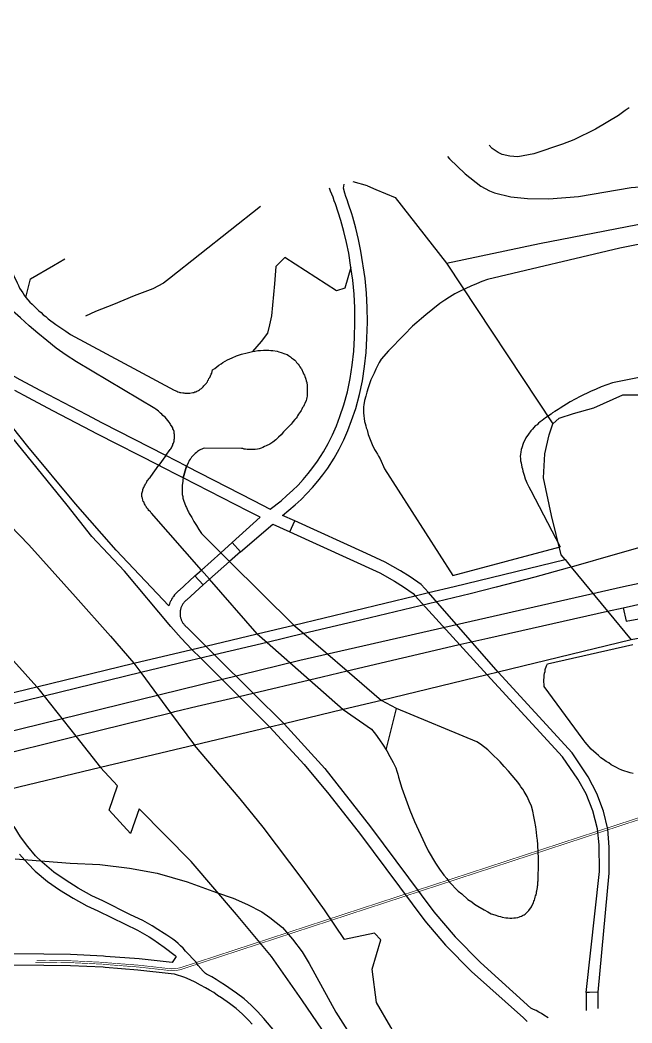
# Model space of a CAD drawing. Header units: millimetres. Extents: x 111502 to 977541, y 8702 to 1044108.
# Drawn here: x 487892.5 to 487990.7, y 238307 to 238468 of the extents above; entities that cross this region are included whole.
import ezdxf

# ---------------------------------------------------------------- set-up
doc = ezdxf.new("R2010")
doc.units = ezdxf.units.MM
doc.header["$LTSCALE"] = 0.25
doc.linetypes.add('CENTER', pattern=[50.800000000000004, 31.75, -6.35, 6.35, -6.35])
doc.linetypes.add('DASHED2', pattern=[9.524999999999999, 6.35, -3.175])
for name, color, linetype in [('E HVSS As Laid HV', 10, 'Continuous'), ('E HVSS Proposed 33kV', 5, 'Continuous'), ('X HVSS Site Background', 8, 'Continuous')]:
    doc.layers.add(name, color=color, linetype=linetype)

# ---------------------------------------------------------------- blocks, each defined once
blk = doc.blocks.new('OS MAP 060722')
at = {"layer": 'X HVSS Site Background'}
for points in [[(-967.4268207646674, -784.3977762881259), (-959.6768207646674, -782.3577762881177), (-873.1768207646674, -761.1077762881177), (-821.1768207646674, -749.257776288141), (-810.5768207646906, -747.007776288141), (-769.0268207647023, -738.1077762881177), (-736.876820764679, -731.6577762881352), (-731.9768207647139, -730.6577762881352), (-715.376820764679, -727.3077762881294), (-698.7768207647023, -723.6077762881177)], [(-849.4574329346651, -680.2408038581198), (-849.1218207646743, -680.6317762881226), (-846.6488207646762, -683.0277762881306), (-844.1178207647172, -684.9977762881317), (-842.7098207646632, -685.7617762881273), (-841.9138207646902, -686.0847762881313), (-839.3078207647195, -686.7287762881315), (-836.6018207647139, -686.9727762881375), (-833.1838207647088, -687.0437762881338), (-828.431820764672, -686.6647762881184), (-819.9938207647065, -685.2117762881389), (-805.8878207646776, -684.1127762881224)], [(-832.5428207647055, -723.1677762881154), (-831.5228207646869, -722.263776288135), (-829.2268207647139, -721.507776288141), (-825.9508207647013, -720.5907762881252), (-821.2968207646627, -718.5087762881303), (-818.2128207646892, -718.5267762881413), (-812.3038207647041, -716.7837762881245), (-798.6248207647004, -714.1537762881198), (-784.4738207646878, -712.4097762881429), (-772.1758207646781, -709.2727762881259), (-755.5698207647074, -706.3697762881347), (-741.7658207647037, -703.4847762881254), (-726.6538207646809, -698.3607762881438), (-718.9828207647079, -694.3077762881294), (-714.7228207646986, -691.8387762881175), (-712.5058207646944, -689.7047762881266), (-709.0738207646646, -684.3397762881359), (-705.2778207646916, -679.1057762881392), (-704.2748207646655, -677.7227762881375), (-718.2738207646762, -660.8057762881217), (-718.7618207646883, -660.9387762881233), (-721.5668207646813, -661.7047762881266)], [(-810.5768207646906, -692.7077762881236), (-821.7768207647023, -694.9577762881236), (-843.0268207647023, -700.007776288141), (-843.9268207646674, -700.3077762881294), (-844.8268207646906, -700.7077762881236), (-845.7268207647139, -701.0577762881294), (-847.4268207646674, -701.8577762881177), (-848.2768207647023, -702.3077762881294), (-849.126820764679, -702.8077762881294), (-849.876820764679, -703.3077762881294), (-850.6768207646674, -703.8577762881177), (-852.9268207646674, -705.6577762881352), (-853.626820764679, -706.257776288141), (-854.376820764679, -706.9077762881352), (-855.0768207646906, -707.507776288141), (-856.4268207646674, -708.8577762881177), (-858.9268207646674, -711.4577762881236), (-860.126820764679, -712.8077762881294), (-860.4268207646674, -713.3077762881294), (-860.7268207647139, -713.8577762881177), (-860.9768207647139, -714.4077762881352), (-861.2268207647139, -715.007776288141), (-861.5268207647023, -715.5577762881294), (-861.7768207647023, -716.1077762881177), (-861.9768207647139, -716.757776288141), (-862.2268207647139, -717.4077762881352), (-862.4268207646674, -718.0577762881294), (-862.5768207646906, -718.7077762881236), (-862.7768207647023, -719.4077762881352), (-862.876820764679, -720.1077762881177), (-862.9268207646674, -720.4077762881352), (-862.9768207647139, -720.757776288141), (-862.9768207647139, -721.4077762881352), (-862.7768207647023, -722.8077762881294), (-862.6768207646674, -723.1077762881177), (-862.5768207646906, -723.4577762881236), (-862.5268207647023, -723.8077762881294), (-862.376820764679, -724.1077762881177), (-862.3268207646906, -724.4077762881352), (-862.1768207646674, -724.8577762881177), (-861.5768207646906, -726.4577762881236), (-861.1768207646674, -727.257776288141), (-860.9768207647139, -727.6077762881177), (-860.7268207647139, -728.007776288141), (-860.5268207647023, -728.3577762881177), (-860.2768207647023, -728.757776288141), (-859.5768207646906, -730.4077762881352), (-848.626820764679, -747.507776288141), (-831.376820764679, -742.9077762881352)], [(-810.5768207646906, -714.1077762881177), (-822.9768207647139, -716.6077762881177), (-824.7768207647023, -717.2077762881236), (-825.5768207646906, -717.6077762881177), (-826.4768207647139, -717.9577762881236), (-828.1768207646674, -718.757776288141), (-829.7768207647023, -719.6577762881352), (-831.376820764679, -720.6577762881352), (-831.6768207646674, -720.8577762881177), (-831.9768207647139, -721.007776288141), (-832.2268207647139, -721.2077762881236), (-832.5768207646906, -721.4077762881352), (-832.8268207646906, -721.6077762881177), (-833.7268207647139, -722.2077762881236), (-833.9768207647139, -722.4077762881352), (-834.2768207647023, -722.6077762881177), (-834.5768207646906, -722.8577762881177), (-834.8268207646906, -723.0577762881294), (-835.0768207646906, -723.3077762881294), (-835.376820764679, -723.507776288141), (-835.5768207646906, -723.757776288141), (-835.8268207646906, -724.007776288141), (-836.0768207646906, -724.3077762881294), (-836.4768207647139, -724.8077762881294), (-836.876820764679, -725.4077762881352), (-837.3268207646906, -726.3077762881294), (-837.5268207647023, -727.007776288141), (-837.626820764679, -727.3077762881294), (-837.6768207646674, -727.7077762881236), (-837.7268207647139, -728.007776288141), (-837.7768207647023, -728.4077762881352), (-837.7268207647139, -728.7077762881236), (-837.7268207647139, -729.1077762881177), (-837.626820764679, -729.4077762881352), (-837.5268207647023, -730.1077762881177), (-837.4268207646674, -730.4077762881352), (-837.376820764679, -730.757776288141), (-837.2768207647023, -731.0577762881294), (-837.1768207646674, -731.4077762881352), (-836.9768207647139, -732.007776288141), (-836.8268207646906, -732.3577762881177), (-836.7268207647139, -732.6577762881352), (-836.5768207646906, -732.9577762881236), (-836.376820764679, -733.257776288141), (-836.0768207646906, -733.8577762881177), (-831.376820764679, -742.9077762881352)], [(-820.2925383147085, -672.4203907781339), (-820.9068207647069, -672.8877762881166), (-822.0088207646622, -673.6707762881415), (-825.6708207646734, -675.885776288138), (-829.1658207646688, -677.5757762881403), (-830.9858207646757, -678.2507762881287), (-835.5848207646632, -679.8387762881175), (-838.1598207646748, -680.2827762881352), (-839.4348207646981, -680.2197762881406), (-840.6948207647074, -679.8997762881336), (-841.3248207647121, -679.6137762881408), (-842.275820764713, -678.9637762881175), (-842.7927780947066, -678.4537117181171)], [(-849.6148207646911, -697.385776288138), (-834.6658207646688, -694.2377762881224), (-813.7318207647186, -690.1727762881201), (-807.2538207647158, -689.0567762881401), (-802.0048207647051, -687.9767762881238), (-792.1388207646669, -686.0857762881205), (-785.5518207646674, -684.8527762881422), (-779.0618207646767, -683.5437762881338), (-772.394820764719, -682.4217762881308), (-767.4938207647065, -681.2377762881224), (-766.0158207647037, -680.763776288135), (-764.2418207646697, -680.1957762881357), (-751.8338207646739, -676.7147762881359), (-751.3268207646906, -674.9187762881338)], [(-873.9968207646743, -738.757776288141), (-875.9668207647046, -737.8577762881177), (-874.9268207646674, -737.0477762881201), (-873.9268207646674, -736.187776288134), (-872.9568207646953, -735.2977762881201), (-872.0268207647023, -734.3677762881271), (-871.1368207646883, -733.3977762881259), (-870.2768207647023, -732.3877762881166), (-869.4668207647046, -731.3477762881375), (-868.696820764686, -730.2777762881306), (-867.6768207646674, -728.6977762881434), (-866.8568207647186, -727.2377762881224), (-866.1168207646697, -725.7477762881317), (-865.446820764686, -724.2077762881236), (-864.8568207647186, -722.6477762881259), (-864.196820764686, -720.687776288134), (-863.5868207647, -718.4777762881422), (-863.1168207646697, -716.2377762881224), (-862.7768207647023, -713.9777762881422), (-862.5368207647116, -711.687776288134), (-862.3968207646976, -709.3977762881259), (-862.3268207646906, -706.8377762881282), (-862.3468207647093, -704.507776288141), (-862.4668207647046, -702.1777762881247), (-862.6868207646767, -699.8577762881177), (-863.3568207647186, -695.437776288134), (-863.736820764665, -693.5977762881375), (-864.1668207647162, -691.7777762881306), (-864.6668207647162, -689.9677762881329), (-864.8378207646892, -689.4487762881326), (-865.3478207646986, -687.9037762881198), (-865.5768207646906, -687.2077762881236), (-865.7768207647023, -686.6677762881154), (-865.9668207647046, -686.1277762881364), (-866.1538207646809, -685.3147762881417), (-866.0611703646719, -684.6930087081273)], [(-864.9818207647186, -698.0747762881219), (-865.3268207646906, -695.7877762881399), (-865.6868207646767, -694.0277762881306), (-866.1068207647186, -692.2777762881306), (-866.5768207646906, -690.5477762881201), (-867.4668207647046, -687.8677762881271), (-867.6568207647069, -687.3477762881375), (-867.8468207647093, -686.7977762881201), (-868.0368207647116, -686.2877762881399), (-868.236820764665, -685.7977762881201), (-868.4286348246969, -685.3278318481171)], [(-862.2958207646734, -684.9717762881191), (-864.5869300047052, -684.2976989081362)], [(-862.2958207646734, -684.9717762881191), (-860.9668207647046, -685.5317762881168), (-857.8608207646757, -686.8397762881359), (-849.6148207646911, -697.385776288138)], [(-879.476142044703, -688.2901627981337), (-894.0768207646906, -699.8077762881294), (-895.0768207646906, -700.6077762881177), (-896.7768207647023, -701.507776288141), (-899.7768207647023, -702.6077762881177), (-903.0768207646906, -704.007776288141), (-905.9768207647139, -705.1077762881177), (-907.5768207646906, -705.8577762881177)], [(-917.1768207646674, -702.9077762881352), (-916.4328207647195, -699.9037762881198), (-912.7378207647125, -697.7197762881406), (-910.896009434713, -696.6601880481176)], [(-864.9818207647186, -698.0747762881219), (-865.9608207647107, -701.3587762881361), (-867.2738207646762, -701.8147762881417), (-875.5928207646939, -696.4567762881343), (-877.0268207647023, -697.879776288115), (-877.2208207646618, -700.6977762881434), (-877.7318207647186, -705.8147762881417), (-878.0308207647176, -707.2777762881306), (-878.385820764699, -708.6217762881424), (-879.4098207646748, -709.940776288131), (-880.7768207647023, -711.5577762881294)], [(-891.3568207647186, -729.9677762881329), (-880.6068207647186, -735.4777762881422), (-877.9368207646767, -736.8477762881375), (-876.196820764686, -735.4977762881317), (-875.2568207646837, -734.687776288134), (-874.3368207647, -733.8577762881177), (-873.4668207647046, -732.9877762881224), (-872.6368207646883, -732.0777762881189), (-871.8268207646906, -731.1277762881364), (-871.0668207646813, -730.1477762881259), (-870.3468207647093, -729.1477762881259), (-869.3868207646883, -727.6677762881154), (-868.626820764679, -726.2977762881201), (-868.4248207646888, -725.8957762881182), (-867.9268207646674, -724.9077762881352), (-867.2968207646627, -723.4577762881236), (-866.736820764665, -721.9777762881422), (-866.1068207647186, -720.0977762881375), (-865.5268207647023, -718.007776288141), (-865.0868207647, -715.8877762881166), (-864.7568207646837, -713.7277762881422), (-864.5268207647023, -711.5177762881212), (-864.3968207646976, -709.3077762881294), (-864.3268207646906, -706.8177762881387), (-864.3468207647093, -704.5677762881387), (-864.4668207647046, -702.3277762881189), (-864.6768207646674, -700.0977762881375), (-864.9818207647186, -698.0747762881219)], [(-849.6148207646911, -697.385776288138), (-832.5428207647055, -723.1677762881154)], [(-919.344249124697, -698.8880628581392), (-919.3268207646906, -698.9577762881236), (-919.2268207647139, -699.1577762881352), (-919.1768207646674, -699.3077762881294), (-918.5768207646906, -700.507776288141), (-918.376820764679, -700.9577762881236), (-918.1768207646674, -701.3577762881177), (-917.6768207646674, -702.1577762881352), (-917.4268207646674, -702.507776288141), (-917.1768207646674, -702.9077762881352)], [(-894.7068207646953, -728.257776288141), (-893.9768207647139, -727.257776288141), (-893.876820764679, -727.1577762881352), (-893.7768207647023, -727.007776288141), (-893.7268207647139, -726.8577762881177), (-893.626820764679, -726.7077762881236), (-893.5768207646906, -726.5577762881294), (-893.5768207646906, -726.4077762881352), (-893.4768207647139, -726.257776288141), (-893.376820764679, -725.9577762881236), (-893.376820764679, -725.6577762881352), (-893.3268207646906, -725.507776288141), (-893.3268207646906, -724.8577762881177), (-893.376820764679, -724.7077762881236), (-893.376820764679, -724.4077762881352), (-893.4768207647139, -724.1077762881177), (-893.5768207646906, -723.9577762881236), (-893.5768207646906, -723.8077762881294), (-893.7768207647023, -723.507776288141), (-893.8268207646906, -723.4077762881352), (-893.9268207646674, -723.257776288141), (-893.9768207647139, -723.1077762881177), (-894.1768207646674, -722.9077762881352), (-894.7768207647023, -722.1077762881177), (-895.1768207646674, -721.8077762881294), (-895.3268207646906, -721.6077762881177), (-895.5268207647023, -721.4577762881236), (-895.876820764679, -721.1077762881177), (-896.2768207647023, -720.8077762881294), (-896.4768207647139, -720.7077762881236), (-909.0268207647023, -713.2077762881236), (-910.6768207646674, -712.1577762881352), (-912.2768207647023, -711.007776288141), (-913.7768207647023, -709.8077762881294), (-915.2268207647139, -708.6077762881177), (-916.626820764679, -707.4077762881352), (-918.0268207647023, -706.1577762881352), (-920.126820764679, -704.3077762881294)], [(-894.7068207646953, -728.257776288141), (-904.8568207647186, -723.0577762881294), (-907.3738207647111, -721.7427762881271), (-911.0558207646827, -719.8177762881387), (-914.7568207646837, -717.8837762881303), (-918.1078207647079, -716.0887762881175), (-920.8198207647074, -714.5347762881429), (-923.3358207647107, -712.9167762881261), (-926.2498207647004, -711.0257762881229), (-928.0158207647037, -709.7867762881215), (-930.275820764713, -708.0667762881203), (-930.9618207647, -707.5437762881338), (-932.0448207646841, -706.7207762881299), (-932.8368207647, -706.1177762881271), (-933.5698207647074, -705.4567762881343), (-934.5208207647083, -704.5977762881375), (-935.9856329147005, -703.2765415381291)], [(-917.1768207646674, -702.9077762881352), (-916.8268207646906, -703.257776288141), (-916.5268207647023, -703.6077762881177), (-916.1768207646674, -703.9577762881236), (-915.7768207647023, -704.3077762881294), (-915.0768207646906, -705.007776288141), (-914.7268207647139, -705.3077762881294), (-914.376820764679, -705.6577762881352), (-913.9768207647139, -705.9577762881236), (-913.5768207646906, -706.3077762881294), (-912.376820764679, -707.2077762881236), (-910.7768207647023, -708.3077762881294), (-909.9768207647139, -708.8077762881294), (-893.376820764679, -717.757776288141), (-893.1768207646674, -717.8077762881294), (-893.0768207646906, -717.8577762881177), (-892.9268207646674, -717.9077762881352), (-892.7768207647023, -718.007776288141), (-892.5768207646906, -718.0577762881294), (-892.4268207646674, -718.1077762881177), (-892.2768207647023, -718.1077762881177), (-891.9768207647139, -718.2077762881236), (-891.7768207647023, -718.2077762881236), (-891.626820764679, -718.257776288141), (-890.8268207646906, -718.257776288141), (-890.376820764679, -718.1077762881177), (-890.1768207646674, -718.1077762881177), (-890.0268207647023, -718.007776288141), (-889.876820764679, -718.007776288141), (-889.7268207647139, -717.9077762881352), (-889.4268207646674, -717.8077762881294), (-889.2768207647023, -717.7077762881236), (-889.1768207646674, -717.6077762881177), (-888.9768207647139, -717.507776288141), (-888.6768207646674, -717.2077762881236), (-888.5768207646906, -717.0577762881294), (-888.1768207646674, -716.6577762881352), (-888.126820764679, -716.507776288141), (-887.9768207647139, -716.4077762881352), (-887.9268207646674, -716.2077762881236), (-887.8268207646906, -716.1077762881177), (-887.7768207647023, -715.9077762881352), (-887.626820764679, -715.7077762881236), (-887.4268207646674, -715.2077762881236), (-887.3268207646906, -715.007776288141), (-887.2268207647139, -714.757776288141), (-887.1768207646674, -714.507776288141), (-886.8268207646906, -714.257776288141), (-886.5268207647023, -714.007776288141), (-886.1768207646674, -713.757776288141), (-885.8268207646906, -713.5577762881294), (-885.5268207647023, -713.3077762881294), (-885.1768207646674, -713.1077762881177), (-884.7768207647023, -712.9077762881352), (-884.4268207646674, -712.7077762881236), (-884.0268207647023, -712.5577762881294), (-883.3268207646906, -712.257776288141), (-882.5268207647023, -711.9577762881236), (-881.626820764679, -711.757776288141), (-881.2268207647139, -711.6577762881352), (-880.7768207647023, -711.5577762881294)], [(-890.5068207646837, -759.3677762881271), (-892.2538207647158, -757.5957762881299), (-893.8668207646697, -755.687776288134), (-901.3488207646878, -746.8397762881359), (-906.5928207646939, -741.2327762881177), (-910.519820764719, -736.2057762881159), (-921.8178207646706, -722.3717762881424), (-931.4608207647107, -709.5497762881278), (-933.3678207647172, -708.0957762881299), (-934.0468207646627, -707.5777762881189), (-934.3348207646632, -707.318776288128), (-936.3188207647181, -705.5297762881382), (-938.1782098246622, -703.8547432781197)], [(-880.7768207647023, -711.5577762881294), (-880.376820764679, -711.507776288141), (-879.9268207646674, -711.4077762881352), (-879.4768207647139, -711.4077762881352), (-879.0268207647023, -711.3577762881177), (-878.1768207646674, -711.3577762881177), (-877.8268207646906, -711.4077762881352), (-877.5268207647023, -711.4077762881352), (-876.8268207646906, -711.507776288141), (-876.5268207647023, -711.6077762881177), (-876.1768207646674, -711.7077762881236), (-875.5768207646906, -711.9077762881352), (-875.2268207647139, -712.0577762881294), (-874.9768207647139, -712.2077762881236), (-874.6768207646674, -712.4077762881352), (-874.5268207647023, -712.5577762881294), (-874.3268207646906, -712.6577762881352), (-874.1768207646674, -712.8077762881294), (-873.9768207647139, -712.9577762881236), (-873.8268207646906, -713.1077762881177), (-873.7268207647139, -713.3077762881294), (-873.4268207646674, -713.6077762881177), (-873.2768207647023, -713.8077762881294), (-873.1768207646674, -714.007776288141), (-873.0268207647023, -714.2077762881236), (-872.9268207646674, -714.3577762881177), (-872.626820764679, -714.9577762881236), (-872.5768207646906, -715.1577762881352), (-872.4268207646674, -715.3577762881177), (-872.376820764679, -715.5577762881294), (-872.2768207647023, -715.8077762881294), (-872.2268207647139, -716.007776288141), (-872.1768207646674, -716.257776288141), (-872.0768207646906, -716.507776288141), (-871.9768207647139, -717.007776288141), (-871.9768207647139, -718.7077762881236), (-872.0768207646906, -718.9577762881236), (-872.126820764679, -719.2077762881236), (-872.1768207646674, -719.4077762881352), (-872.376820764679, -719.9077762881352), (-872.4768207647139, -720.1077762881177), (-872.5768207646906, -720.3577762881177), (-872.7268207647139, -720.5577762881294), (-872.8268207646906, -720.8077762881294), (-872.9768207647139, -721.007776288141), (-873.0768207646906, -721.2077762881236), (-873.376820764679, -721.6077762881177), (-873.5268207647023, -721.8577762881177), (-873.626820764679, -722.0577762881294), (-873.7768207647023, -722.257776288141), (-873.9768207647139, -722.4577762881236), (-874.2768207647023, -722.8577762881177), (-874.4268207646674, -723.007776288141), (-874.5768207646906, -723.2077762881236), (-874.7768207647023, -723.4077762881352), (-874.9268207646674, -723.6077762881177), (-875.7768207647023, -724.4577762881236), (-876.1768207646674, -724.9077762881352), (-876.5768207646906, -725.3077762881294), (-877.0268207647023, -725.7077762881236), (-877.5268207647023, -726.1077762881177), (-877.9768207647139, -726.4077762881352), (-878.5768207646906, -726.7077762881236), (-878.8268207646906, -726.8077762881294), (-879.126820764679, -726.9577762881236), (-879.376820764679, -727.0577762881294), (-879.7268207647139, -727.1577762881352), (-879.9768207647139, -727.2077762881236), (-880.3268207646906, -727.257776288141), (-881.626820764679, -727.257776288141), (-881.876820764679, -727.2077762881236), (-882.126820764679, -727.2077762881236), (-882.3268207646906, -727.1077762881177), (-882.5268207647023, -727.1077762881177), (-888.4768207647139, -727.0577762881294), (-888.6768207646674, -727.1077762881177), (-889.2768207647023, -727.4077762881352), (-889.4268207646674, -727.507776288141), (-889.626820764679, -727.6077762881177), (-889.7768207647023, -727.757776288141), (-889.9768207647139, -727.9077762881352), (-890.5768207646906, -728.507776288141), (-890.6768207646674, -728.7077762881236), (-890.7768207647023, -728.8577762881177), (-890.9268207646674, -729.0577762881294), (-890.9768207647139, -729.2077762881236), (-891.126820764679, -729.4077762881352), (-891.1768207646674, -729.6077762881177), (-891.3568207647186, -729.9677762881329)], [(-890.016820764693, -747.5877762881282), (-892.5668207646813, -749.9077762881352), (-892.6468207646976, -749.9677762881329), (-892.8268207646906, -750.1277762881364), (-892.946820764686, -750.2477762881317), (-893.0268207647023, -750.3277762881189), (-893.1468207646976, -750.4477762881434), (-893.306820764672, -750.6277762881364), (-893.486820764665, -750.8677762881271), (-893.5768207646906, -751.007776288141), (-893.6468207646976, -751.1077762881177), (-893.7768207647023, -751.3277762881189), (-893.8568207647186, -751.4977762881317), (-893.9268207646674, -751.6277762881364), (-894.0268207647023, -751.8377762881282), (-894.1168207646697, -752.0977762881375), (-894.1468207646976, -752.2077762881236), (-894.2068207646953, -752.3677762881271), (-902.6808207646827, -743.437776288134), (-909.2208207646618, -736.013776288135), (-916.8278207646799, -726.7777762881306), (-923.0468207646627, -719.0467762881308)], [(-918.995820764685, -717.7677762881212), (-916.821820764686, -718.946776288125), (-912.8658207646804, -721.0147762881243), (-907.8598207646864, -723.632776288141), (-905.7268207647139, -724.7477762881317), (-895.8368207647, -729.8177762881387)], [(-915.4268207646674, -765.3577762881177), (-925.7768207647023, -753.8577762881177), (-932.1768207646674, -747.1077762881177), (-940.1768207646674, -739.3077762881294), (-943.1768207646674, -736.3077762881294), (-945.626820764679, -733.9577762881236), (-948.376820764679, -731.5577762881294), (-950.9768207647139, -729.3077762881294), (-952.376820764679, -728.007776288141), (-953.4768207647139, -727.1077762881177), (-955.2768207647023, -725.757776288141), (-956.4768207647139, -724.9577762881236), (-960.376820764679, -722.0577762881294), (-961.3268207646906, -721.3077762881294)], [(-830.5768207646906, -744.9577762881236), (-831.1898207647027, -744.1677762881154), (-832.7738207646762, -737.8907762881427), (-834.0698207647074, -731.8387762881175), (-833.8408207647153, -727.9907762881194), (-833.1538207646809, -724.9347762881371), (-832.5428207647055, -723.1677762881154)], [(-742.5768207646906, -726.007776288141), (-782.8268207646906, -734.3577762881177), (-788.376820764679, -735.5577762881294), (-796.3268207646906, -737.3077762881294), (-802.7768207647023, -738.8077762881294), (-810.5768207646906, -740.8077762881294), (-814.2268207647139, -741.8077762881294), (-822.1768207646674, -744.0577762881294), (-829.5788207646692, -746.1727762881201)], [(-894.7068207646953, -728.257776288141), (-895.8368207647, -729.8177762881387)], [(-894.7068207646953, -728.257776288141), (-895.8368207647, -729.8177762881387)], [(-891.3568207647186, -729.9677762881329), (-894.7068207646953, -728.257776288141)], [(-928.876820764679, -730.3577762881177), (-925.376820764679, -733.7077762881236), (-921.1768207646674, -737.9577762881236), (-916.6768207646674, -742.6077762881177), (-909.1768207646674, -750.9577762881236), (-903.5768207646906, -757.257776288141), (-899.8268207646906, -761.6077762881177)], [(-888.9668207647046, -746.6477762881259), (-896.9768207647139, -737.507776288141), (-897.126820764679, -737.4077762881352), (-897.1768207646674, -737.3077762881294), (-897.4268207646674, -737.0577762881294), (-897.5268207647023, -736.9077762881352), (-897.5768207646906, -736.8077762881294), (-897.7268207647139, -736.7077762881236), (-897.7768207647023, -736.5577762881294), (-897.876820764679, -736.4077762881352), (-897.9768207647139, -736.3077762881294), (-898.0268207647023, -736.1577762881352), (-898.126820764679, -736.007776288141), (-898.2268207647139, -735.7077762881236), (-898.3268207646906, -735.6077762881177), (-898.376820764679, -735.4077762881352), (-898.4268207646674, -735.1077762881177), (-898.4768207647139, -735.007776288141), (-898.5268207647023, -734.8077762881294), (-898.5268207647023, -734.3577762881177), (-898.4768207647139, -734.2077762881236), (-898.4268207646674, -734.007776288141), (-898.376820764679, -733.8577762881177), (-898.376820764679, -733.7077762881236), (-898.3268207646906, -733.5577762881294), (-898.2268207647139, -733.4077762881352), (-898.126820764679, -733.1077762881177), (-898.0268207647023, -732.9577762881236), (-897.9768207647139, -732.8077762881294), (-897.876820764679, -732.7077762881236), (-897.7768207647023, -732.5577762881294), (-897.7268207647139, -732.4077762881352), (-897.626820764679, -732.257776288141), (-897.5268207647023, -732.1577762881352), (-897.4268207646674, -732.007776288141), (-897.376820764679, -731.9077762881352), (-897.2268207647139, -731.757776288141), (-897.126820764679, -731.6077762881177), (-895.8368207647, -729.8177762881387)], [(-891.9268207646674, -731.8077762881294), (-892.2268207647139, -731.6577762881352), (-895.5768207646906, -729.9477762881434), (-895.8368207647, -729.8177762881387)], [(-891.3568207647186, -729.9677762881329), (-891.9268207646674, -731.8077762881294)], [(-891.9268207646674, -731.8077762881294), (-891.3568207647186, -729.9677762881329)], [(-891.9268207646674, -731.8077762881294), (-891.9768207647139, -732.1077762881177), (-891.9768207647139, -732.4077762881352), (-892.0768207646906, -733.007776288141), (-892.0768207646906, -734.507776288141), (-891.9768207647139, -734.8077762881294), (-891.9768207647139, -735.1077762881177), (-891.876820764679, -735.4077762881352), (-891.4768207647139, -736.4077762881352), (-891.376820764679, -736.6077762881177), (-891.1768207646674, -737.1077762881177), (-891.0268207647023, -737.3077762881294), (-890.9268207646674, -737.5577762881294), (-890.5268207647023, -738.2077762881236), (-890.1768207646674, -738.8577762881177), (-889.7768207647023, -739.507776288141), (-889.376820764679, -740.1077762881177), (-888.9768207647139, -740.757776288141), (-885.8568207647186, -743.8477762881375)], [(-884.056820764672, -742.2277762881422), (-879.5368207647116, -738.1577762881352), (-881.4768207647139, -737.1677762881154), (-891.9268207646674, -731.8077762881294)], [(-874.7968207646627, -740.507776288141), (-873.9968207646743, -738.757776288141)], [(-852.5268207647023, -750.2477762881317), (-853.6668207647162, -748.9577762881236), (-855.4568207646953, -747.7177762881329), (-856.986820764665, -746.7477762881317), (-859.446820764686, -745.3677762881271), (-862.4858207646757, -743.9867762881331), (-873.9968207646743, -738.757776288141)], [(-882.7168207647046, -743.687776288134), (-877.5268207647023, -739.2677762881212), (-874.7968207646627, -740.507776288141)], [(-874.7968207646627, -740.507776288141), (-860.3168207646813, -747.0877762881282), (-857.9768207647139, -748.4077762881352), (-856.5268207647023, -749.3277762881189), (-854.9568207646953, -750.4077762881352), (-854.6468207646976, -750.757776288141)], [(-821.2768207647023, -752.7077762881236), (-810.8268207646906, -750.3577762881177), (-810.5768207646906, -750.3077762881294), (-794.5768207646906, -746.8577762881177), (-780.5268207647023, -743.757776288141), (-760.9768207647139, -739.7077762881236), (-759.6768207646674, -739.5577762881294), (-757.9768207647139, -739.3577762881177), (-756.1768207646674, -739.3577762881177), (-754.4268207646674, -739.507776288141), (-752.6768207646674, -739.8077762881294), (-751.1768207646674, -740.2077762881236), (-749.5768207646906, -740.8077762881294), (-747.9768207647139, -741.5577762881294), (-746.376820764679, -742.4577762881236), (-745.196820764686, -743.2977762881201)], [(-885.8568207647186, -743.8477762881375), (-884.056820764672, -742.2277762881422)], [(-882.7168207647046, -743.687776288134), (-884.446820764686, -745.2377762881224)], [(-884.056820764672, -742.2277762881422), (-882.7168207647046, -743.687776288134)], [(-888.9668207647046, -746.6477762881259), (-885.8568207647186, -743.8477762881375)], [(-884.446820764686, -745.2377762881224), (-887.6768207646674, -748.1177762881271)], [(-885.8568207647186, -743.8477762881375), (-884.446820764686, -745.2377762881224)], [(-884.446820764686, -745.2377762881224), (-874.126820764679, -755.4577762881236)], [(-852.5268207647023, -750.2477762881317), (-848.4128207647009, -749.2557762881333), (-830.5768207646906, -744.9577762881236)], [(-830.5768207646906, -744.9577762881236), (-829.5788207646692, -746.1727762881201)], [(-829.5788207646692, -746.1727762881201), (-830.2268207647139, -746.3577762881177), (-835.4268207646674, -747.757776288141), (-841.626820764679, -749.3577762881177), (-845.8268207646906, -750.4577762881236), (-864.5768207646906, -754.9577762881236), (-872.516820764693, -756.8377762881282), (-878.446820764686, -758.2477762881317), (-886.8668207646697, -760.2377762881224), (-889.0968207647093, -760.7677762881212), (-891.376820764679, -761.3077762881294), (-898.7168207647046, -763.1077762881177), (-914.2168207647046, -766.8977762881259), (-924.2768207647023, -769.3577762881177), (-926.2768207647023, -769.8577762881177), (-927.7468207646743, -770.2177762881329), (-932.1768207646674, -771.3077762881294), (-956.2268207647139, -777.4077762881352), (-957.1538207646809, -777.6457762881182)], [(-890.016820764693, -747.5877762881282), (-888.9668207647046, -746.6477762881259)], [(-887.6768207646674, -748.1177762881271), (-888.9668207647046, -746.6477762881259)], [(-829.5788207646692, -746.1727762881201), (-823.7538207647158, -753.2617762881273)], [(-821.2768207647023, -752.7077762881236), (-820.7768207647023, -754.8577762881177), (-810.5768207646906, -752.9577762881236)], [(-888.696820764686, -749.0277762881306), (-890.016820764693, -747.5877762881282)], [(-887.6768207646674, -748.1177762881271), (-888.696820764686, -749.0277762881306)], [(-880.0268207647023, -756.8577762881177), (-887.6768207646674, -748.1177762881271)], [(-888.696820764686, -749.0277762881306), (-891.306820764672, -751.3977762881259), (-891.3968207646976, -751.4677762881329), (-891.486820764665, -751.5477762881201), (-891.5668207646813, -751.6277762881364), (-891.6468207646976, -751.7077762881236), (-891.7268207647139, -751.7877762881399), (-891.806820764672, -751.8777762881364), (-891.876820764679, -751.9677762881329), (-891.9368207646767, -752.0677762881387), (-892.0068207646837, -752.1677762881154), (-892.0668207646813, -752.2677762881212), (-892.1168207646697, -752.3677762881271), (-892.1668207647162, -752.4677762881329), (-892.2168207647046, -752.5777762881189), (-892.2568207646837, -752.687776288134), (-892.2868207647116, -752.7977762881201), (-892.3268207646906, -752.9077762881352), (-892.3568207647186, -753.0477762881201), (-892.376820764679, -753.1577762881352), (-892.3968207646976, -753.2777762881306), (-892.4068207647069, -753.3877762881166), (-892.4068207647069, -753.507776288141), (-892.4068207647069, -753.6177762881271), (-892.4068207647069, -753.7377762881224), (-892.3968207646976, -753.8477762881375), (-892.3868207646883, -753.9677762881329), (-892.3668207646697, -754.0777762881189), (-892.3368207647, -754.1977762881434), (-892.3168207646813, -754.3077762881294), (-892.2768207647023, -754.4177762881154), (-892.2468207646743, -754.5277762881306), (-892.2068207646953, -754.6377762881166), (-892.1568207647069, -754.7377762881224), (-892.1068207647186, -754.8477762881375), (-892.056820764672, -754.9477762881434), (-891.9968207646743, -755.0477762881201), (-891.9368207646767, -755.1477762881259), (-891.876820764679, -755.2377762881224), (-891.806820764672, -755.3377762881282), (-891.7268207647139, -755.4277762881247), (-891.6568207647069, -755.507776288141), (-891.5768207646906, -755.5977762881375), (-891.486820764665, -755.6777762881247), (-891.4068207647069, -755.7477762881317), (-891.3168207646813, -755.8277762881189), (-891.1368207646883, -755.9477762881434), (-888.2868207647116, -758.8377762881282)], [(-810.5768207646906, -756.1077762881177), (-819.9768207647139, -757.8577762881177)], [(-874.126820764679, -755.4577762881236), (-854.6468207646976, -750.757776288141)], [(-854.6468207646976, -750.757776288141), (-852.5268207647023, -750.2477762881317)], [(-843.0868207647, -763.4477762881434), (-854.6468207646976, -750.757776288141)], [(-841.306820764672, -763.0177762881212), (-852.5268207647023, -750.2477762881317)], [(-949.4268207646674, -783.4077762881352), (-933.4768207647139, -779.3077762881294), (-924.9768207647139, -777.2077762881236), (-923.3968207646976, -776.8177762881387), (-909.1668207647162, -773.2977762881201), (-893.946820764686, -769.5377762881399), (-893.2268207647139, -769.3577762881177), (-889.6768207646674, -768.507776288141), (-882.9168207647162, -766.9077762881352), (-880.6768207646674, -766.3777762881364), (-871.6368207646883, -764.2477762881317), (-869.5768207646906, -763.757776288141), (-865.5768207646906, -762.8177762881387), (-847.7768207647023, -758.6577762881352), (-842.9768207647139, -757.5577762881294), (-823.7538207647158, -753.2617762881273)], [(-823.7538207647158, -753.2617762881273), (-821.2768207647023, -752.7077762881236)], [(-823.7538207647158, -753.2617762881273), (-819.9768207647139, -757.8577762881177)], [(-880.0268207647023, -756.8577762881177), (-874.126820764679, -755.4577762881236)], [(-874.126820764679, -755.4577762881236), (-872.516820764693, -756.8377762881282), (-865.5768207646906, -762.8177762881387), (-860.0768207646906, -767.5577762881294)], [(-888.2868207647116, -758.8377762881282), (-880.0268207647023, -756.8577762881177)], [(-880.0268207647023, -756.8577762881177), (-878.446820764686, -758.2477762881317), (-871.6368207646883, -764.2477762881317), (-866.2268207647139, -769.007776288141)], [(-819.9768207647139, -757.8577762881177), (-841.306820764672, -763.0177762881212)], [(-899.8268207646906, -761.6077762881177), (-890.5068207646837, -759.3677762881271)], [(-890.5068207646837, -759.3677762881271), (-888.2868207647116, -758.8377762881282)], [(-890.5068207646837, -759.3677762881271), (-889.0968207647093, -760.7677762881212), (-882.9168207647162, -766.9077762881352), (-877.9668207647046, -771.8377762881282)], [(-888.2868207647116, -758.8377762881282), (-886.8668207646697, -760.2377762881224), (-880.6768207646674, -766.3777762881364), (-875.7068207646953, -771.2977762881201)], [(-819.626820764679, -779.3077762881294), (-820.126820764679, -779.2077762881236), (-821.4768207647139, -778.757776288141), (-821.9268207646674, -778.5577762881294), (-822.3268207646906, -778.3577762881177), (-822.7768207647023, -778.1077762881177), (-823.1768207646674, -777.9077762881352), (-823.5768207646906, -777.6077762881177), (-823.9768207647139, -777.3577762881177), (-824.4268207646674, -777.0577762881294), (-824.8268207646906, -776.757776288141), (-825.2268207647139, -776.4077762881352), (-825.5768207646906, -776.1077762881177), (-826.376820764679, -775.4077762881352), (-826.7268207647139, -775.007776288141), (-827.0268207647023, -774.6577762881352), (-827.376820764679, -774.257776288141), (-827.6768207646674, -773.8577762881177), (-833.9268207646674, -765.3077762881294), (-833.9268207646674, -764.9577762881236), (-833.9768207647139, -764.6077762881177), (-833.9768207647139, -764.257776288141), (-833.9268207646674, -763.9077762881352), (-833.9268207646674, -763.5577762881294), (-833.876820764679, -763.2077762881236), (-833.7768207647023, -762.9077762881352), (-833.7768207647023, -762.6077762881177), (-833.5768207646906, -762.007776288141), (-833.4268207646674, -761.7077762881236), (-819.6768207646674, -758.6077762881177)], [(-915.4268207646674, -765.3577762881177), (-899.8268207646906, -761.6077762881177)], [(-899.8268207646906, -761.6077762881177), (-898.7168207647046, -763.1077762881177), (-893.946820764686, -769.5377762881399), (-890.0768207646906, -774.757776288141)], [(-841.306820764672, -763.0177762881212), (-843.0868207647, -763.4477762881434)], [(-825.2768207647023, -814.4077762881352), (-823.4968207646743, -795.3077762881294), (-823.4768207647139, -791.1077762881177), (-823.7268207647139, -788.257776288141), (-824.4168207647162, -785.3377762881282), (-825.4668207647046, -782.507776288141), (-826.8568207647186, -779.8477762881375), (-829.4568207646953, -775.9877762881224), (-841.306820764672, -763.0177762881212)], [(-843.0868207647, -763.4477762881434), (-860.0768207646906, -767.5577762881294)], [(-827.1768207646674, -814.4577762881236), (-825.0768207646906, -795.0177762881212), (-825.0868207647, -790.7477762881317), (-825.3668207646697, -788.1677762881154), (-826.1068207647186, -785.2677762881212), (-827.2068207646953, -782.5677762881387), (-828.516820764693, -780.2077762881236), (-830.9768207647139, -776.6377762881166), (-843.0868207647, -763.4477762881434)], [(-926.9768207647139, -768.1577762881352), (-915.4268207646674, -765.3577762881177)], [(-915.4268207646674, -765.3577762881177), (-914.2168207647046, -766.8977762881259), (-909.1668207647162, -773.2977762881201), (-905.1768207646674, -778.3577762881177)], [(-860.0768207646906, -767.5577762881294), (-866.2268207647139, -769.007776288141)], [(-857.626820764679, -768.8577762881177), (-860.0768207646906, -767.5577762881294)], [(-866.2268207647139, -769.007776288141), (-875.7068207646953, -771.2977762881201)], [(-866.2268207647139, -769.007776288141), (-861.6768207646674, -772.1577762881352), (-861.0268207647023, -773.007776288141), (-860.376820764679, -773.9077762881352), (-859.7768207647023, -774.757776288141), (-859.3268207646906, -775.4977762881317)], [(-859.3268207646906, -775.4977762881317), (-857.626820764679, -768.8577762881177)], [(-859.3268207646906, -775.4977762881317), (-859.2268207647139, -775.6577762881352), (-858.7268207647139, -776.5577762881294), (-858.1768207646674, -777.507776288141), (-857.7768207647023, -778.4077762881352), (-857.5768207646906, -778.9077762881352), (-857.4268207646674, -779.4077762881352), (-857.3268207646906, -779.9077762881352), (-856.7768207647023, -781.6577762881352), (-856.1768207646674, -783.4077762881352), (-855.5268207647023, -785.1577762881352), (-854.7768207647023, -787.007776288141), (-853.0768207646906, -790.6077762881177), (-852.5768207646906, -791.7077762881236), (-851.376820764679, -793.7077762881236), (-850.7268207647139, -794.6577762881352), (-850.0268207647023, -795.6077762881177), (-849.5768207646906, -796.1577762881352), (-849.1768207646674, -796.7077762881236), (-847.7268207647139, -798.1577762881352), (-847.1768207646674, -798.6077762881177), (-846.1768207646674, -799.507776288141), (-845.5768207646906, -799.9077762881352), (-845.126820764679, -800.257776288141), (-844.5768207646906, -800.6077762881177), (-843.5768207646906, -801.2077762881236), (-842.9768207647139, -801.507776288141), (-842.4268207646674, -801.8077762881294), (-841.876820764679, -802.007776288141), (-841.2768207647023, -802.2077762881236), (-840.9768207647139, -802.257776288141), (-840.6768207646674, -802.3577762881177), (-840.0768207646906, -802.4577762881236), (-839.7768207647023, -802.4577762881236), (-839.4268207646674, -802.507776288141), (-839.126820764679, -802.507776288141), (-838.8268207646906, -802.4577762881236), (-838.5268207647023, -802.4577762881236), (-838.1768207646674, -802.4077762881352), (-837.9268207646674, -802.3077762881294), (-837.7768207647023, -802.257776288141), (-837.5768207646906, -802.2077762881236), (-837.4268207646674, -802.1077762881177), (-837.3268207646906, -802.0577762881294), (-837.1768207646674, -801.9577762881236), (-836.9768207647139, -801.8577762881177), (-836.5268207647023, -801.4077762881352), (-836.376820764679, -801.3077762881294), (-835.9768207647139, -800.7077762881236), (-835.626820764679, -800.007776288141), (-835.5768207646906, -799.8077762881294), (-835.4768207647139, -799.6077762881177), (-835.4268207646674, -799.4077762881352), (-835.376820764679, -799.1577762881352), (-835.3268207646906, -798.9577762881236), (-835.2268207647139, -798.757776288141), (-835.1768207646674, -798.507776288141), (-835.1768207646674, -798.3077762881294), (-835.126820764679, -798.1077762881177), (-835.0268207647023, -797.6077762881177), (-835.0268207647023, -797.4077762881352), (-834.9768207647139, -797.2077762881236), (-834.9768207647139, -796.7077762881236), (-834.9268207646674, -796.507776288141), (-834.9268207646674, -796.0577762881294), (-834.876820764679, -795.8077762881294), (-834.876820764679, -795.3577762881177), (-834.8268207646906, -794.7077762881236), (-834.8268207646906, -792.7077762881236), (-834.876820764679, -792.007776288141), (-834.9768207647139, -790.7077762881236), (-835.0268207647023, -790.007776288141), (-835.126820764679, -789.3577762881177), (-835.1768207646674, -788.7077762881236), (-835.2768207647023, -787.8577762881177), (-835.4268207646674, -787.007776288141), (-835.5768207646906, -786.2077762881236), (-835.7768207647023, -785.3577762881177), (-835.9768207647139, -784.5577762881294), (-836.3268207646906, -783.757776288141), (-836.6768207646674, -783.007776288141), (-837.1768207646674, -782.2077762881236), (-837.376820764679, -781.8077762881294), (-837.6768207646674, -781.4577762881236), (-837.9268207646674, -781.0577762881294), (-838.1768207646674, -780.7077762881236), (-838.4768207647139, -780.3077762881294), (-839.6768207646674, -778.9077762881352), (-840.376820764679, -778.1577762881352), (-841.0268207647023, -777.4077762881352), (-842.4268207646674, -776.007776288141), (-842.9768207647139, -775.507776288141), (-844.1768207646674, -774.6077762881177), (-844.7768207647023, -774.2077762881236), (-857.626820764679, -768.8577762881177)], [(-877.9668207647046, -771.8377762881282), (-890.0768207646906, -774.757776288141)], [(-875.7068207646953, -771.2977762881201), (-877.9668207647046, -771.8377762881282)], [(-877.9668207647046, -771.8377762881282), (-872.4968207646743, -777.8277762881189), (-868.5068207646837, -782.5877762881282), (-863.446820764686, -789.0877762881282), (-853.126820764679, -802.9677762881329), (-849.7968207646627, -806.8477762881375), (-845.5868207647, -811.0977762881375), (-837.2768207647023, -818.507776288141)], [(-875.7068207646953, -771.2977762881201), (-869.1668207647162, -778.4877762881224), (-861.8168207646813, -787.8577762881177), (-851.6568207647069, -801.5177762881212), (-848.236820764665, -805.507776288141), (-844.1568207647069, -809.6277762881364), (-836.0768207646906, -816.9577762881236)], [(-890.0768207646906, -774.757776288141), (-905.1768207646674, -778.3577762881177)], [(-856.8872531246743, -822.9083408081206), (-858.556820764672, -820.0377762881399), (-860.8668207646697, -816.0577762881294), (-861.5768207646906, -810.7077762881236), (-860.1768207646674, -806.007776288141), (-861.1768207646674, -804.9077762881352), (-865.9768207647139, -805.9577762881236), (-869.2268207647139, -801.1577762881352), (-872.626820764679, -796.4077762881352), (-879.0768207646906, -787.9077762881352), (-882.7768207647023, -783.3577762881177), (-890.0768207646906, -774.757776288141)], [(-905.1768207646674, -778.3577762881177), (-921.1768207646674, -782.2077762881236)], [(-902.4268207646674, -781.257776288141), (-905.1768207646674, -778.3577762881177)], [(-877.1768207646674, -820.7077762881236), (-878.9768207647139, -818.6077762881177), (-879.9768207647139, -817.507776288141), (-880.9768207647139, -816.507776288141), (-882.126820764679, -815.4577762881236), (-883.3268207646906, -814.5577762881294), (-885.2768207647023, -813.2077762881236), (-885.9768207647139, -812.8077762881294), (-886.626820764679, -812.3577762881177), (-887.3268207646906, -811.9577762881236), (-888.1768207646674, -811.507776288141), (-888.3268207646906, -811.4077762881352), (-888.6768207646674, -811.007776288141), (-889.4768207647139, -810.1077762881177), (-889.8268207646906, -809.6077762881177), (-891.5268207647023, -807.8077762881294), (-891.9268207646674, -807.3577762881177), (-892.3268207646906, -806.9577762881236), (-892.7268207647139, -806.6077762881177), (-893.126820764679, -806.2077762881236), (-893.5768207646906, -805.9077762881352), (-894.0268207647023, -805.5577762881294), (-894.5268207647023, -805.257776288141), (-894.9768207647139, -804.9577762881236), (-895.9768207647139, -804.3577762881177), (-896.876820764679, -803.757776288141), (-898.376820764679, -802.9077762881352), (-900.376820764679, -801.9577762881236), (-904.8268207646906, -799.757776288141), (-906.5768207646906, -798.9577762881236), (-908.7768207647023, -797.7077762881236), (-910.876820764679, -796.3577762881177), (-912.6768207646674, -795.1077762881177), (-914.5768207646906, -793.507776288141), (-915.626820764679, -792.507776288141), (-916.876820764679, -791.007776288141), (-918.0268207647023, -789.4577762881236), (-919.0268207647023, -787.8077762881294)], [(-898.9768207647139, -784.9577762881236), (-900.376820764679, -788.9077762881352), (-903.7768207647023, -785.1577762881352), (-902.4368207646767, -781.2777762881306), (-902.4268207646674, -781.257776288141)], [(-918.1768207646674, -792.257776288141), (-916.876820764679, -793.757776288141), (-915.6768207646674, -794.9577762881236), (-913.6768207646674, -796.6077762881177), (-911.7768207647023, -797.9577762881236), (-909.5768207646906, -799.3077762881294), (-907.376820764679, -800.5577762881294), (-905.626820764679, -801.3577762881177), (-901.2268207647139, -803.507776288141), (-899.2268207647139, -804.4577762881236), (-897.376820764679, -805.507776288141), (-896.7768207647023, -805.9077762881352), (-894.9768207647139, -807.1577762881352), (-893.1768207646674, -808.507776288141), (-893.0268207647023, -808.6577762881352), (-893.6768207646674, -809.6577762881352), (-898.9768207647139, -809.0577762881294), (-904.376820764679, -808.6577762881352), (-904.6768207646674, -808.6077762881177), (-909.9768207647139, -808.3577762881177), (-914.2768207647023, -808.3077762881294), (-924.2268207647139, -808.2077762881236)], [(-918.876820764679, -793.007776288141), (-910.0768207646906, -793.7077762881236), (-905.2768207647023, -793.9077762881352), (-900.5268207647023, -794.507776288141), (-896.0768207646906, -795.3077762881294), (-891.2768207647023, -796.7077762881236), (-886.5768207646906, -798.4077762881352), (-883.876820764679, -799.3077762881294), (-881.5768207646906, -800.3077762881294), (-879.2768207647023, -801.507776288141), (-877.9768207647139, -802.4077762881352), (-875.9768207647139, -804.007776288141), (-874.376820764679, -805.9077762881352), (-872.7768207647023, -807.9077762881352), (-871.6768207646674, -809.8077762881294), (-867.376820764679, -817.6077762881177), (-863.2879374047043, -824.1041330381413)], [(-866.807779714698, -824.7617189881275), (-868.7238207646878, -821.6537762881198), (-872.8378207646892, -815.6427762881212), (-877.7258207646664, -808.696776288125), (-883.3368207647, -801.9077762881352), (-890.626820764679, -793.4077762881352), (-898.9768207647139, -784.9577762881236)], [(-880.8528207647032, -819.5457762881415), (-881.4268207646674, -818.9077762881352), (-882.376820764679, -817.9077762881352), (-883.376820764679, -817.007776288141), (-884.4768207647139, -816.2077762881236), (-885.7768207647023, -815.3077762881294), (-886.376820764679, -814.9077762881352), (-886.9768207647139, -814.4577762881236), (-887.6768207646674, -814.0577762881294), (-888.3268207646906, -813.7077762881236), (-889.126820764679, -813.257776288141), (-889.9768207647139, -812.8077762881294), (-890.7768207647023, -812.4077762881352), (-891.626820764679, -812.0577762881294), (-893.2768207647023, -811.507776288141), (-893.8268207646906, -811.4577762881236), (-899.1768207646674, -810.8577762881177), (-904.4268207646674, -810.4577762881236), (-904.7768207647023, -810.4077762881352), (-910.0268207647023, -810.1577762881352), (-914.2768207647023, -810.1077762881177), (-924.2768207647023, -810.007776288141)], [(-827.1768207646674, -814.4577762881236), (-827.2058748946874, -817.3631897081214)], [(-825.2768207647023, -814.4077762881352), (-826.6368207646883, -814.4477762881434), (-827.1768207646674, -814.4577762881236)], [(-825.2768207647023, -817.0027988681395), (-825.2768207647023, -814.4077762881352)], [(-833.2758587446879, -818.4971996281238), (-833.9768207647139, -818.1077762881177), (-834.376820764679, -817.8077762881294), (-834.7768207647023, -817.6077762881177), (-835.2268207647139, -817.3577762881177), (-835.626820764679, -817.1577762881352), (-836.0768207646906, -816.9577762881236)], [(-837.2768207647023, -818.507776288141), (-836.6709397247178, -819.1314773581398)]]:
    blk.add_lwpolyline(points, dxfattribs=at)

msp = doc.modelspace()

# ---------------------------------------------------------------- linework, layer by layer
at = {"lineweight": 0}
msp.add_circle((488727.8189709932, 239008.3332379162), 11388.41811405681, dxfattribs=at)
at = {"layer": 'E HVSS Proposed 33kV', "linetype": 'CENTER', "lineweight": 0, "const_width": 0.1, "flags": 128}
for points in [[(487894.9075178345, 238316.713949821), (487896.3054408522, 238316.6999705909), (487900.5648370187, 238316.6498600477), (487905.8473518485, 238316.3983117225), (487906.2044068771, 238316.3473038613), (487911.4468701634, 238315.9478780871), (487916.8005022252, 238315.347470753), (487916.4723357079, 238315.3773040728, 0.1020517091423235), (487918.4795088726, 238315.6045551423), (488001.5563635171, 238342.779779576, 0.1677059644731506), (488004.1565201145, 238344.7501112193), (488024.4175746582, 238375.0093282668, -0.18753988059578), (488027.3874447893, 238377.0850466413), (488027.1490454882, 238377.0269004703), (488029.2581172576, 238377.3432612357), (488031.5047062127, 238377.5), (488033.6405854044, 238377.5), (488034.5021988354, 238377.4461491606), (488036.6797230492, 238377.2387659021), (488038.6756755408, 238376.8710904431), (488040.763731893, 238376.3490763551), (488042.0445328102, 238375.9221427161), (488044.0372511032, 238375.1355433899), (488045.4550165734, 238374.4064068623)], [(488045.5922209772, 238374.673193203), (488044.161232127, 238375.409130326), (488042.1471173048, 238376.2041756505), (488040.8476700221, 238376.6373247447), (488038.7392929733, 238377.164419007), (488036.7211975991, 238377.536173418), (488034.5257831821, 238377.7452605053), (488033.649951267, 238377.8), (488031.4942538003, 238377.8), (488029.2253750862, 238377.6417061363), (488027.0911329085, 238377.3215698096), (488027.2030536, 238377.3488675392, 0.18753988059578), (488024.233183469, 238375.2731491647), (488003.9648458143, 238345.0030550311, -0.1677059644730337), (488001.3646892168, 238343.0327233878), (487918.4450482756, 238315.9089250425, -0.1020517091423235), (487916.4378751109, 238315.681673973), (487916.8308035603, 238315.6459532049), (487911.4749922615, 238316.2466049393), (487906.2370510033, 238316.645686178), (487905.8757629576, 238316.697298756), (487900.5737392299, 238316.9497760763), (487896.3087053635, 238316.9999529454), (487895.122659584, 238317.0118134032)]]:
    msp.add_lwpolyline(points, format="xyb", dxfattribs=at)

# ---------------------------------------------------------------- block references
at = {"layer": 'E HVSS As Laid HV', "linetype": 'DASHED2', "lineweight": 0}
msp.add_blockref('OS MAP 060722', (488810.5768207647, 239126.3077762881), dxfattribs=at)

doc.saveas('drawing.dxf')
